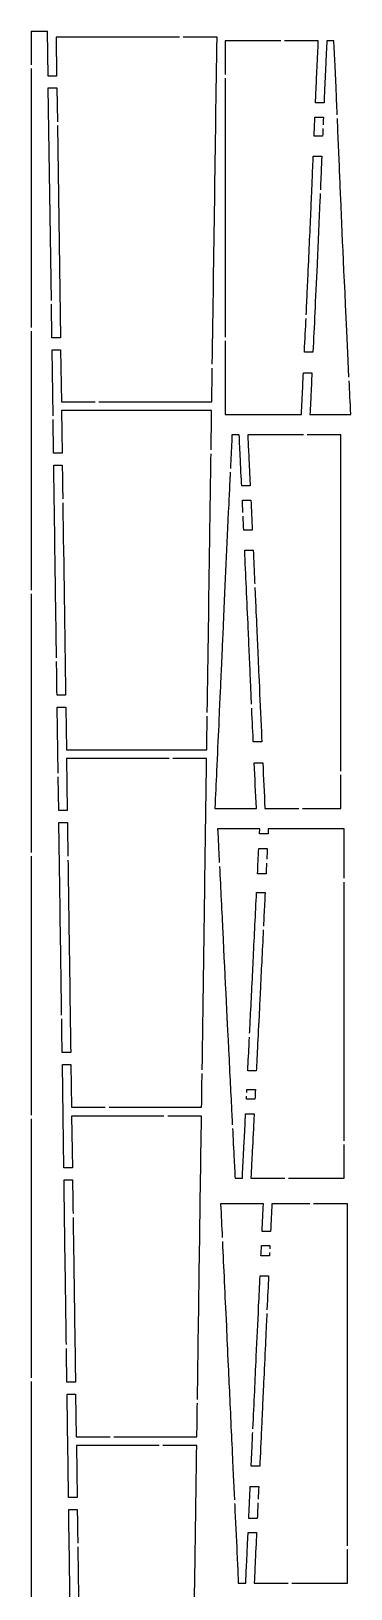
# Model space of a CAD drawing. Header units: millimetres. Extents: x 2 to 98, y -1071 to -3.
# Drawn here: x 3.4 to 88.5, y -418.4 to -3.1 of the extents above; entities that cross this region are included whole.
import ezdxf

# ---------------------------------------------------------------- set-up
doc = ezdxf.new("R2010")
doc.units = ezdxf.units.MM
doc.layers.get('0').update_dxf_attribs({"linetype": 'CONTINUOUS'})

msp = doc.modelspace()

# ---------------------------------------------------------------- linework, layer by layer
for p, q in [((3.36, -3.11), (7.7, -3.11)), ((3.36, -3.11), (3.36, -12.11)), ((7.87, -15.07), (7.7, -3.11)), ((42.84, -4.73), (9.99, -4.73)), ((9.99, -4.73), (10.14, -15.07)), ((52.84, -4.73), (43.84, -4.73)), ((69.82, -5.68), (54.97, -5.68)), ((54.97, -5.68), (54.97, -14.68)), ((79.82, -5.68), (70.82, -5.68)), ((83.97, -5.68), (82.09, -5.68)), ((3.36, -13.11), (3.36, -82.11)), ((10.14, -15.07), (7.87, -15.07)), ((54.97, -15.68), (54.97, -84.68)), ((8.73, -74.89), (7.92, -18.26)), ((7.92, -18.26), (10.19, -18.26)), ((10.19, -18.26), (10.32, -27.26)), ((81.34, -22.21), (79.07, -22.21)), ((10.33, -28.26), (11.14, -84.89)), ((78.91, -26), (81.18, -26)), ((80.96, -31.08), (78.7, -31.08)), ((78.48, -36.4), (80.74, -36.4)), ((8.88, -84.89), (8.75, -75.89)), ((3.36, -83.11), (3.36, -152.11)), ((11.14, -84.89), (8.88, -84.89)), ((54.97, -85.68), (54.97, -105.31)), ((9.17, -105.64), (8.92, -88.08)), ((8.92, -88.08), (11.19, -88.08)), ((11.19, -88.08), (11.39, -101.92)), ((78.39, -88.7), (76.12, -88.7)), ((75.86, -94.22), (78.12, -94.22)), ((11.39, -101.92), (20.39, -101.92)), ((21.39, -101.92), (51.45, -101.92)), ((9.32, -115.64), (9.19, -106.64)), ((51.41, -104.24), (11.42, -104.24)), ((11.42, -104.24), (11.59, -115.64)), ((54.97, -105.31), (75.32, -105.31)), ((77.59, -105.31), (88.47, -105.31)), ((58.77, -110.73), (56.83, -110.73)), ((75.86, -110.73), (61.03, -110.73)), ((85.86, -110.73), (76.86, -110.73)), ((85.86, -200.37), (85.86, -110.73)), ((11.59, -115.64), (9.32, -115.64)), ((9.36, -118.83), (11.63, -118.83)), ((61.68, -124.35), (59.41, -124.35)), ((59.59, -128.14), (61.86, -128.14)), ((62.23, -136.14), (59.96, -136.14)), ((60.21, -141.46), (62.47, -141.46)), ((3.36, -153.11), (3.36, -222.11)), ((12.51, -180.16), (10.24, -180.16)), ((10.54, -200.91), (10.29, -183.35)), ((10.29, -183.35), (12.56, -183.35)), ((12.56, -183.35), (12.72, -194.75)), ((12.72, -194.75), (50.11, -194.75)), ((64.77, -192.57), (62.51, -192.57)), ((40.08, -197.07), (12.76, -197.07)), ((12.76, -197.07), (12.96, -210.91)), ((50.08, -197.07), (41.08, -197.07)), ((62.76, -198.17), (65.03, -198.17)), ((10.68, -210.91), (10.56, -201.91)), ((85.86, -210.37), (85.86, -201.37)), ((12.96, -210.91), (10.68, -210.91)), ((52.26, -210.37), (63.33, -210.37)), ((65.59, -210.37), (74.59, -210.37)), ((75.59, -210.37), (85.86, -210.37)), ((10.73, -214.11), (13, -214.11)), ((64.23, -215.81), (53, -215.81)), ((64.17, -217.1), (64.23, -215.81)), ((66.5, -215.81), (66.44, -217.1)), ((86.68, -215.81), (66.5, -215.81)), ((86.68, -228.96), (86.68, -215.81)), ((66.44, -217.1), (64.17, -217.1)), ((3.36, -223.11), (3.36, -292.11)), ((63.97, -221.03), (66.24, -221.03)), ((65.9, -227.79), (63.63, -227.79)), ((86.68, -298.96), (86.68, -229.96)), ((63.38, -232.76), (65.65, -232.76)), ((13.88, -275.43), (11.61, -275.43)), ((12.05, -306.19), (11.66, -278.63)), ((11.66, -278.63), (13.93, -278.63)), ((13.93, -278.63), (14.09, -290.03)), ((63.31, -280.29), (61.04, -280.29)), ((60.79, -285.27), (63.06, -285.27)), ((14.09, -290.03), (23.09, -290.03)), ((24.09, -290.03), (48.74, -290.03)), ((62.93, -287.87), (60.66, -287.87)), ((3.36, -293.11), (3.36, -362.11)), ((38.71, -292.35), (14.13, -292.35)), ((14.13, -292.35), (14.33, -306.19)), ((48.71, -292.35), (39.71, -292.35)), ((60.46, -291.81), (62.73, -291.81)), ((86.68, -308.96), (86.68, -299.96)), ((14.33, -306.19), (12.05, -306.19)), ((12.1, -309.38), (14.37, -309.38)), ((57.64, -308.96), (59.59, -308.96)), ((61.86, -308.96), (70.86, -308.96)), ((71.86, -308.96), (86.68, -308.96)), ((65.2, -315.79), (53.81, -315.79)), ((77.56, -315.79), (67.46, -315.79)), ((87.56, -315.79), (78.56, -315.79)), ((87.56, -406.91), (87.56, -315.79)), ((67.12, -323.11), (64.86, -323.11)), ((64.68, -326.88), (66.95, -326.88)), ((66.82, -329.61), (64.55, -329.61)), ((64.3, -334.99), (66.57, -334.99)), ((3.36, -363.11), (3.36, -432.11)), ((15.14, -363.3), (12.87, -363.3)), ((12.91, -366.49), (15.19, -366.49)), ((15.19, -366.49), (15.35, -377.89)), ((15.35, -377.89), (24.35, -377.89)), ((25.35, -377.89), (47.48, -377.89)), ((37.45, -380.21), (15.39, -380.21)), ((15.39, -380.21), (15.59, -394.05)), ((47.45, -380.21), (38.45, -380.21)), ((64.21, -385.72), (61.94, -385.72)), ((15.59, -394.05), (13.31, -394.05)), ((61.69, -391.12), (63.96, -391.12)), ((13.35, -397.25), (15.63, -397.25)), ((63.56, -399.63), (61.29, -399.63)), ((61.11, -403.4), (63.38, -403.4)), ((87.56, -416.91), (87.56, -407.91)), ((58.52, -416.91), (60.48, -416.91)), ((62.75, -416.91), (71.75, -416.91)), ((72.75, -416.91), (87.56, -416.91))]:
    msp.add_line(p, q)
for points, knots in [([(51.59, -91.92), (52.01, -62.88), (52.43, -33.83), (52.84, -4.79), (52.84, -4.77), (52.84, -4.75), (52.84, -4.73)], [71.160329, 71.160329, 71.160329, 71.160329, 79.313468, 79.313468, 79.313468, 79.319163, 79.319163, 79.319163, 79.319163]), ([(79.07, -22.21), (79.16, -20.12), (79.19, -19.42), (79.26, -17.77), (79.35, -15.73), (79.45, -13.48), (79.57, -10.99), (79.59, -10.43), (79.62, -9.9), (79.65, -9.34), (79.71, -8), (79.77, -6.86), (79.82, -5.74), (79.82, -5.72), (79.82, -5.7), (79.82, -5.68)], [0.006296, 0.006296, 0.006296, 0.006296, 0.640914, 0.640914, 0.640914, 1.425551, 1.425551, 1.425551, 1.599758, 1.599758, 1.599758, 2.020972, 2.020972, 2.020972, 2.0289, 2.0289, 2.0289, 2.0289]), ([(82.09, -5.68), (82.09, -5.7), (82.09, -5.72), (82.09, -5.74), (82.05, -6.6), (82.01, -7.47), (81.97, -8.17), (81.95, -8.72), (81.93, -9.15), (81.89, -9.88), (81.84, -10.89), (81.8, -11.82), (81.75, -12.83), (81.68, -14.33), (81.6, -16.11), (81.53, -17.58), (81.45, -19.4), (81.43, -19.98), (81.34, -22.21)], [0.121615, 0.121615, 0.121615, 0.121615, 0.126853, 0.126853, 0.126853, 0.3627, 0.3627, 0.3627, 0.548368, 0.548368, 0.548368, 0.803038, 0.803038, 0.803038, 1.180179, 1.180179, 1.180179, 1.64598, 1.64598, 1.64598, 1.64598]), ([(84.86, -25.4), (84.79, -23.8), (84.72, -22.2), (84.66, -20.6), (84.65, -20.46), (84.6, -19.28), (84.57, -18.53), (84.47, -16.25), (84.34, -13.43), (84.23, -11.09), (84.22, -10.81), (84.2, -10.54), (84.19, -10.26), (84.12, -8.69), (84.04, -7.19), (83.97, -5.74), (83.97, -5.72), (83.97, -5.7), (83.97, -5.68)], [31.665206, 31.665206, 31.665206, 31.665206, 37.723786, 37.723786, 37.723786, 38.245805, 38.245805, 38.245805, 39.844221, 39.844221, 39.844221, 40.033508, 40.033508, 40.033508, 41.108103, 41.108103, 41.108103, 41.122158, 41.122158, 41.122158, 41.122158]), ([(78.7, -31.08), (78.73, -30.31), (78.77, -29.55), (78.8, -28.74), (78.82, -28.27), (78.84, -27.82), (78.86, -27.35), (78.88, -26.89), (78.89, -26.46), (78.91, -26)], [0.0408327, 0.0408327, 0.0408327, 0.0408327, 0.2767961, 0.2767961, 0.2767961, 0.4133225, 0.4133225, 0.4133225, 0.5456615, 0.5456615, 0.5456615, 0.5456615]), ([(81.18, -26), (81.16, -26.43), (81.14, -26.88), (81.12, -27.34), (81.11, -27.59), (81.1, -27.84), (81.09, -28.09)], [0.0062353, 0.0062353, 0.0062353, 0.0062353, 0.1324555, 0.1324555, 0.1324555, 0.2003099, 0.2003099, 0.2003099, 0.2003099]), ([(87.99, -95.32), (86.85, -71.5), (86.31, -59.54), (85.79, -47.64), (85.7, -45.47), (85.56, -42.01), (85.54, -41.61), (85.33, -36.54), (85.11, -31.47), (84.9, -26.39)], [1.308852, 1.308852, 1.308852, 1.308852, 9.665272, 9.665272, 9.665272, 11.188584, 11.188584, 11.188584, 30.403304, 30.403304, 30.403304, 30.403304]), ([(76.59, -78.72), (76.7, -76.53), (76.79, -74.53), (76.89, -72.41), (76.96, -70.9), (77.03, -69.39), (77.1, -67.86), (77.38, -61.67), (77.65, -55.66), (77.88, -50.46), (77.95, -48.95), (78.01, -47.45), (78.08, -45.89), (78.18, -43.64), (78.23, -42.24), (78.35, -39.4), (78.4, -38.27), (78.44, -37.32), (78.48, -36.4)], [1.477915, 1.477915, 1.477915, 1.477915, 2.473878, 2.473878, 2.473878, 3.186724, 3.186724, 3.186724, 6.085109, 6.085109, 6.085109, 6.93214, 6.93214, 6.93214, 8.160105, 8.160105, 8.160105, 8.647235, 8.647235, 8.647235, 8.647235]), ([(80.74, -36.4), (80.7, -37.49), (80.65, -38.68), (80.56, -40.73), (80.5, -42.16), (80.44, -43.71), (80.36, -45.39)], [0.5025187, 0.5025187, 0.5025187, 0.5025187, 0.9990494, 0.9990494, 0.9990494, 1.3474537, 1.3474537, 1.3474537, 1.3474537]), ([(80.32, -46.39), (80.29, -47.15), (80.26, -47.93), (80.22, -48.74), (79.99, -53.99), (79.72, -60.21), (79.48, -65.44), (79.28, -69.67), (79.05, -74.71), (78.89, -78.07), (78.71, -82.01), (78.56, -85.16), (78.39, -88.7)], [1.415284, 1.415284, 1.415284, 1.415284, 1.566472, 1.566472, 1.566472, 2.547399, 2.547399, 2.547399, 3.341025, 3.341025, 3.341025, 4.271429, 4.271429, 4.271429, 4.271429]), ([(51.45, -101.92), (51.45, -101.9), (51.45, -101.88), (51.45, -101.86), (51.49, -98.88), (51.53, -95.9), (51.58, -92.92)], [70.2247128, 70.2247128, 70.2247128, 70.2247128, 70.2302463, 70.2302463, 70.2302463, 71.0667677, 71.0667677, 71.0667677, 71.0667677]), ([(75.32, -105.31), (75.32, -105.29), (75.32, -105.28), (75.32, -105.26), (75.4, -103.77), (75.47, -102.33), (75.54, -100.81), (75.65, -98.6), (75.75, -96.39), (75.86, -94.22)], [0.218992, 0.218992, 0.218992, 0.218992, 0.225003, 0.225003, 0.225003, 0.693806, 0.693806, 0.693806, 1.372979, 1.372979, 1.372979, 1.372979]), ([(78.12, -94.22), (78.02, -96.38), (77.92, -98.51), (77.81, -100.8), (77.74, -102.29), (77.66, -103.77), (77.59, -105.25), (77.59, -105.27), (77.59, -105.29), (77.59, -105.31)], [0.006295, 0.006295, 0.006295, 0.006295, 0.652324, 0.652324, 0.652324, 1.073818, 1.073818, 1.073818, 1.079783, 1.079783, 1.079783, 1.079783]), ([(88.47, -105.31), (88.47, -105.29), (88.47, -105.27), (88.47, -105.25), (88.32, -102.1), (88.17, -99.13), (88.04, -96.32)], [0.2151515, 0.2151515, 0.2151515, 0.2151515, 0.2216152, 0.2216152, 0.2216152, 1.1928554, 1.1928554, 1.1928554, 1.1928554]), ([(51.26, -114.76), (51.31, -111.27), (51.36, -107.78), (51.41, -104.3), (51.41, -104.28), (51.41, -104.26), (51.41, -104.24)], [69.0252489, 69.0252489, 69.0252489, 69.0252489, 70.0018373, 70.0018373, 70.0018373, 70.0075323, 70.0075323, 70.0075323, 70.0075323]), ([(56.83, -110.73), (56.82, -110.75), (56.82, -110.77), (56.82, -110.79), (56.81, -110.98), (56.81, -111.16), (56.8, -111.34), (56.72, -113.12), (56.69, -113.73), (56.63, -115.08), (56.56, -116.48), (56.49, -118.06), (56.41, -119.72)], [0.120485, 0.120485, 0.120485, 0.120485, 0.125839, 0.125839, 0.125839, 0.178831, 0.178831, 0.178831, 0.72088, 0.72088, 0.72088, 1.287344, 1.287344, 1.287344, 1.287344]), ([(59.41, -124.35), (59.33, -122.77), (59.14, -118.79), (59.02, -116.35), (58.97, -115.15), (58.93, -114.44), (58.87, -113.02), (58.84, -112.43), (58.83, -112.08), (58.79, -111.3), (58.78, -111.14), (58.78, -110.97), (58.77, -110.79), (58.77, -110.77), (58.77, -110.75), (58.77, -110.73)], [0.0056074, 0.0056074, 0.0056074, 0.0056074, 0.4607741, 0.4607741, 0.4607741, 0.6854335, 0.6854335, 0.6854335, 0.7779026, 0.7779026, 0.7779026, 0.7971718, 0.7971718, 0.7971718, 0.7992598, 0.7992598, 0.7992598, 0.7992598]), ([(61.03, -110.73), (61.03, -110.75), (61.04, -110.78), (61.04, -110.8), (61.04, -110.96), (61.05, -111.12), (61.06, -111.26), (61.07, -111.48), (61.08, -111.77), (61.09, -112.01), (61.17, -113.79), (61.26, -115.58), (61.34, -117.37), (61.44, -119.51), (61.61, -122.98), (61.68, -124.35)], [0.121969, 0.121969, 0.121969, 0.121969, 0.128336, 0.128336, 0.128336, 0.179772, 0.179772, 0.179772, 0.263756, 0.263756, 0.263756, 0.893073, 0.893073, 0.893073, 1.647915, 1.647915, 1.647915, 1.647915]), ([(50.26, -184.75), (50.47, -169.65), (50.69, -154.49), (50.91, -139.39), (51.02, -131.49), (51.13, -123.61), (51.25, -115.76)], [62.547255, 62.547255, 62.547255, 62.547255, 66.738891, 66.738891, 66.738891, 68.932079, 68.932079, 68.932079, 68.932079]), ([(10.1, -170.16), (10, -163.28), (9.9, -156.4), (9.8, -149.52), (9.66, -139.29), (9.51, -129.06), (9.36, -118.83)], [1.005915, 1.005915, 1.005915, 1.005915, 3.07042, 3.07042, 3.07042, 6.139023, 6.139023, 6.139023, 6.139023]), ([(56.36, -120.72), (56.26, -122.79), (56.15, -124.97), (56.05, -127.1), (56.02, -127.81), (55.99, -128.48), (55.95, -129.18), (55.39, -141.07), (55.03, -149.21), (54.48, -161.48), (54.37, -163.82), (54.27, -166.08), (54.18, -168.19), (53.99, -172.3), (53.95, -173.43), (53.45, -184.49), (53.4, -185.71), (53.34, -186.93), (53.29, -188.14), (53.12, -191.71), (52.91, -196.35), (52.73, -200.33), (52.58, -203.65), (52.42, -206.98), (52.27, -210.3), (52.27, -210.33), (52.26, -210.35), (52.26, -210.37)], [1.399722, 1.399722, 1.399722, 1.399722, 2.092665, 2.092665, 2.092665, 2.322489, 2.322489, 2.322489, 6.209911, 6.209911, 6.209911, 6.95443, 6.95443, 6.95443, 8.404305, 8.404305, 8.404305, 8.563034, 8.563034, 8.563034, 9.030262, 9.030262, 9.030262, 9.421129, 9.421129, 9.421129, 9.423589, 9.423589, 9.423589, 9.423589]), ([(62.05, -182.58), (61.96, -180.48), (61.86, -178.41), (61.79, -176.71), (61.67, -174.01), (61.59, -172.15), (61.48, -169.58), (61.37, -167.2), (61.26, -164.81), (61.16, -162.43), (60.99, -158.78), (60.83, -155.12), (60.66, -151.47), (60.51, -148.13), (60.36, -144.79), (60.21, -141.46)], [0.603229, 0.603229, 0.603229, 0.603229, 0.922983, 0.922983, 0.922983, 1.426853, 1.426853, 1.426853, 1.893962, 1.893962, 1.893962, 2.610126, 2.610126, 2.610126, 3.264747, 3.264747, 3.264747, 3.264747]), ([(62.47, -141.46), (62.6, -144.23), (62.72, -147), (62.85, -149.78), (62.86, -150), (62.87, -150.23), (62.88, -150.45)], [0.0594266, 0.0594266, 0.0594266, 0.0594266, 0.8924503, 0.8924503, 0.8924503, 0.9603488, 0.9603488, 0.9603488, 0.9603488]), ([(62.93, -151.45), (62.96, -152.19), (62.99, -152.93), (63.03, -153.71), (63.14, -156.22), (63.2, -157.66), (63.38, -161.46), (63.51, -164.39), (63.61, -166.63), (63.72, -169.23), (63.87, -172.62), (63.96, -174.57), (64.2, -179.88), (64.37, -183.74), (64.65, -189.77), (64.77, -192.57)], [1.064225, 1.064225, 1.064225, 1.064225, 1.298624, 1.298624, 1.298624, 2.051338, 2.051338, 2.051338, 2.631209, 2.631209, 2.631209, 3.383039, 3.383039, 3.383039, 3.928877, 3.928877, 3.928877, 3.928877]), ([(50.11, -194.75), (50.11, -194.73), (50.11, -194.71), (50.11, -194.69), (50.15, -191.72), (50.2, -188.74), (50.24, -185.75)], [61.6214244, 61.6214244, 61.6214244, 61.6214244, 61.6269062, 61.6269062, 61.6269062, 62.4547549, 62.4547549, 62.4547549, 62.4547549]), ([(48.89, -280.03), (49.13, -263.35), (49.37, -246.6), (49.61, -229.86), (49.76, -218.95), (49.92, -208.07), (50.08, -197.13), (50.08, -197.11), (50.08, -197.09), (50.08, -197.07)], [53.693682, 53.693682, 53.693682, 53.693682, 58.358452, 58.358452, 58.358452, 61.400566, 61.400566, 61.400566, 61.406211, 61.406211, 61.406211, 61.406211]), ([(63.33, -210.37), (63.33, -210.35), (63.33, -210.33), (63.32, -210.3), (63.14, -206.26), (62.95, -202.22), (62.76, -198.17)], [0.212439, 0.212439, 0.212439, 0.212439, 0.218724, 0.218724, 0.218724, 1.433042, 1.433042, 1.433042, 1.433042]), ([(65.03, -198.17), (65.22, -202.22), (65.4, -206.26), (65.59, -210.31), (65.59, -210.33), (65.59, -210.35), (65.59, -210.37)], [0.023702, 0.023702, 0.023702, 0.023702, 1.238573, 1.238573, 1.238573, 1.2443, 1.2443, 1.2443, 1.2443]), ([(11.47, -265.43), (11.37, -258.56), (11.27, -251.68), (11.17, -244.8), (11.02, -234.57), (10.88, -224.34), (10.73, -214.11)], [1.005915, 1.005915, 1.005915, 1.005915, 3.069196, 3.069196, 3.069196, 6.139022, 6.139022, 6.139022, 6.139022]), ([(53, -215.81), (53, -215.83), (53.01, -215.85), (53.01, -215.87), (53.1, -217.62), (53.19, -219.45), (53.27, -221.19), (53.33, -222.32), (53.39, -223.54), (53.46, -224.8)], [0.1910154, 0.1910154, 0.1910154, 0.1910154, 0.197037, 0.197037, 0.197037, 0.6993271, 0.6993271, 0.6993271, 1.0251221, 1.0251221, 1.0251221, 1.0251221]), ([(13.15, -224.11), (13.25, -230.98), (13.34, -237.86), (13.44, -244.74), (13.59, -254.97), (13.74, -265.2), (13.88, -275.43)], [1.005914, 1.005914, 1.005914, 1.005914, 3.069214, 3.069214, 3.069214, 6.139024, 6.139024, 6.139024, 6.139024]), ([(53.51, -225.8), (53.66, -228.8), (53.81, -231.96), (53.95, -234.69), (54.12, -238.22), (54.24, -240.66), (54.37, -243.26), (54.92, -254.54), (55.76, -271.35), (55.87, -273.58), (56.02, -276.68), (56.17, -279.78), (56.32, -282.88), (56.44, -285.2), (56.6, -288.43), (56.71, -290.59), (56.79, -292.07), (56.86, -293.38), (56.92, -294.71)], [1.110802, 1.110802, 1.110802, 1.110802, 1.878106, 1.878106, 1.878106, 2.866075, 2.866075, 2.866075, 7.137272, 7.137272, 7.137272, 13.05428, 13.05428, 13.05428, 17.479775, 17.479775, 17.479775, 20.513858, 20.513858, 20.513858, 20.513858]), ([(61.53, -270.3), (61.6, -268.98), (61.67, -267.54), (61.74, -266.1), (61.89, -263.17), (62, -260.8), (62.13, -258.11), (62.31, -254.65), (62.39, -252.85), (62.53, -250.04), (62.82, -244.28), (63.1, -238.52), (63.38, -232.76)], [1.198567, 1.198567, 1.198567, 1.198567, 1.530859, 1.530859, 1.530859, 2.208382, 2.208382, 2.208382, 3.0772, 3.0772, 3.0772, 4.861472, 4.861472, 4.861472, 4.861472]), ([(65.65, -232.76), (65.6, -233.79), (65.55, -234.82), (65.5, -235.81), (65.4, -237.79), (65.3, -239.77), (65.21, -241.75)], [0.4801998, 0.4801998, 0.4801998, 0.4801998, 0.7631193, 0.7631193, 0.7631193, 1.330457, 1.330457, 1.330457, 1.330457]), ([(65.16, -242.75), (65.02, -245.58), (64.88, -248.41), (64.74, -251.24), (64.61, -253.77), (64.5, -256.14), (64.33, -259.43), (64.24, -261.36), (64.15, -263.29), (64.03, -265.6), (63.84, -269.41), (63.69, -272.45), (63.56, -275.19), (63.42, -277.93), (63.39, -278.71), (63.31, -280.29)], [1.425795, 1.425795, 1.425795, 1.425795, 2.235985, 2.235985, 2.235985, 2.961582, 2.961582, 2.961582, 3.386782, 3.386782, 3.386782, 4.08642, 4.08642, 4.08642, 4.78699, 4.78699, 4.78699, 4.78699]), ([(61.04, -280.29), (61.17, -277.76), (61.29, -275.23), (61.41, -272.7), (61.43, -272.26), (61.46, -271.79), (61.48, -271.3)], [0.2210803, 0.2210803, 0.2210803, 0.2210803, 0.9807765, 0.9807765, 0.9807765, 1.1123693, 1.1123693, 1.1123693, 1.1123693]), ([(48.74, -290.03), (48.74, -290.01), (48.74, -289.99), (48.74, -289.97), (48.79, -286.99), (48.83, -284.01), (48.87, -281.03)], [52.7604505, 52.7604505, 52.7604505, 52.7604505, 52.7659759, 52.7659759, 52.7659759, 53.6004425, 53.6004425, 53.6004425, 53.6004425]), ([(47.63, -367.89), (47.98, -343.19), (48.34, -317.92), (48.71, -292.41), (48.71, -292.39), (48.71, -292.37), (48.71, -292.35)], [45.383871, 45.383871, 45.383871, 45.383871, 52.537844, 52.537844, 52.537844, 52.543533, 52.543533, 52.543533, 52.543533]), ([(59.59, -308.96), (59.59, -308.94), (59.59, -308.92), (59.6, -308.9), (59.61, -308.68), (59.62, -308.46), (59.63, -308.25), (59.69, -307), (59.73, -306.04), (59.8, -304.78), (59.89, -302.84), (60.06, -299.6), (60.12, -298.36), (60.19, -297.01), (60.23, -296.26), (60.3, -294.89), (60.36, -293.87), (60.41, -292.86), (60.46, -291.81)], [0.132795, 0.132795, 0.132795, 0.132795, 0.13834, 0.13834, 0.13834, 0.20304, 0.20304, 0.20304, 0.598682, 0.598682, 0.598682, 1.208245, 1.208245, 1.208245, 1.871557, 1.871557, 1.871557, 2.368949, 2.368949, 2.368949, 2.368949]), ([(62.73, -291.81), (62.7, -292.5), (62.66, -293.15), (62.63, -293.84), (62.5, -296.26), (62.3, -300.08), (62.17, -302.8), (62.13, -303.45), (62.1, -304.17), (62.06, -304.85), (62.02, -305.78), (61.97, -306.78), (61.94, -307.43), (61.92, -307.84), (61.89, -308.36), (61.86, -308.89), (61.86, -308.91), (61.86, -308.93), (61.86, -308.96)], [0.006326, 0.006326, 0.006326, 0.006326, 0.214898, 0.214898, 0.214898, 0.943788, 0.943788, 0.943788, 1.117234, 1.117234, 1.117234, 1.35809, 1.35809, 1.35809, 1.51079, 1.51079, 1.51079, 1.516756, 1.516756, 1.516756, 1.516756]), ([(56.98, -295.71), (57.09, -297.83), (57.28, -301.61), (57.4, -303.99), (57.45, -305.08), (57.49, -305.77), (57.55, -306.97), (57.57, -307.53), (57.58, -307.6), (57.62, -308.56), (57.63, -308.67), (57.64, -308.78), (57.64, -308.9), (57.64, -308.92), (57.64, -308.94), (57.64, -308.96)], [21.254333, 21.254333, 21.254333, 21.254333, 25.615049, 25.615049, 25.615049, 27.599739, 27.599739, 27.599739, 28.54246, 28.54246, 28.54246, 28.648371, 28.648371, 28.648371, 28.665803, 28.665803, 28.665803, 28.665803]), ([(12.73, -353.3), (12.65, -347.65), (12.56, -342), (12.48, -336.35), (12.35, -327.36), (12.23, -318.37), (12.1, -309.38)], [1.005915, 1.005915, 1.005915, 1.005915, 2.700936, 2.700936, 2.700936, 5.398198, 5.398198, 5.398198, 5.398198]), ([(14.51, -319.38), (14.6, -325.03), (14.68, -330.68), (14.76, -336.33), (14.89, -345.31), (15.02, -354.31), (15.14, -363.3)], [1.005915, 1.005915, 1.005915, 1.005915, 2.700926, 2.700926, 2.700926, 5.39719, 5.39719, 5.39719, 5.39719]), ([(53.81, -315.79), (53.81, -315.81), (53.81, -315.83), (53.81, -315.85), (53.95, -318.83), (54.09, -321.8), (54.23, -324.78)], [0.216177, 0.216177, 0.216177, 0.216177, 0.2224637, 0.2224637, 0.2224637, 1.1161789, 1.1161789, 1.1161789, 1.1161789]), ([(64.86, -323.11), (64.98, -320.48), (65.09, -318.15), (65.19, -315.85), (65.19, -315.83), (65.19, -315.81), (65.2, -315.79)], [0.0062899, 0.0062899, 0.0062899, 0.0062899, 0.7972899, 0.7972899, 0.7972899, 0.8044843, 0.8044843, 0.8044843, 0.8044843]), ([(67.46, -315.79), (67.46, -315.81), (67.46, -315.83), (67.46, -315.84), (67.36, -318.01), (67.24, -320.49), (67.12, -323.11)], [0.2039992, 0.2039992, 0.2039992, 0.2039992, 0.2090919, 0.2090919, 0.2090919, 0.7887588, 0.7887588, 0.7887588, 0.7887588]), ([(54.27, -325.78), (54.44, -329.35), (54.6, -332.92), (54.77, -336.49), (54.96, -340.68), (55.09, -343.29), (55.33, -348.47), (55.47, -351.58), (55.62, -354.7), (55.81, -358.95), (55.96, -362.03), (56.1, -365.11), (56.23, -367.83), (56.38, -371.08), (56.53, -374.32), (56.68, -377.56), (56.8, -380.28), (57, -384.43), (57.1, -386.66), (57.16, -387.85), (57.22, -389.06), (57.27, -390.19), (57.35, -391.79), (57.42, -393.26), (57.48, -394.7)], [1.216179, 1.216179, 1.216179, 1.216179, 2.289017, 2.289017, 2.289017, 3.547233, 3.547233, 3.547233, 4.30238, 4.30238, 4.30238, 4.851289, 4.851289, 4.851289, 5.505994, 5.505994, 5.505994, 6.054955, 6.054955, 6.054955, 6.346597, 6.346597, 6.346597, 6.758053, 6.758053, 6.758053, 6.758053]), ([(62.41, -375.73), (62.57, -372.38), (62.72, -369.03), (62.88, -365.68), (63.02, -362.67), (63.14, -359.91), (63.3, -356.48), (63.54, -351.45), (63.7, -347.88), (63.93, -342.96), (64.06, -340.33), (64.18, -337.67), (64.3, -334.99)], [1.155889, 1.155889, 1.155889, 1.155889, 2.149273, 2.149273, 2.149273, 3.039444, 3.039444, 3.039444, 4.347683, 4.347683, 4.347683, 5.04838, 5.04838, 5.04838, 5.04838]), ([(66.11, -344.98), (66.06, -345.91), (66.02, -346.91), (65.97, -347.97), (65.83, -350.86), (65.71, -353.47), (65.54, -357.06), (65.18, -364.98), (65.02, -368.32), (64.8, -373.06), (64.76, -374.07), (64.72, -374.79), (64.68, -375.8), (64.55, -378.46), (64.34, -382.94), (64.21, -385.72)], [1.583251, 1.583251, 1.583251, 1.583251, 1.806958, 1.806958, 1.806958, 2.417628, 2.417628, 2.417628, 3.766176, 3.766176, 3.766176, 4.05244, 4.05244, 4.05244, 4.805202, 4.805202, 4.805202, 4.805202]), ([(13.31, -394.05), (13.24, -389.46), (13.18, -384.86), (13.11, -380.27), (13.05, -375.68), (12.98, -371.09), (12.91, -366.49)], [0.005915, 0.005915, 0.005915, 0.005915, 1.383963, 1.383963, 1.383963, 2.761961, 2.761961, 2.761961, 2.761961]), ([(47.48, -377.89), (47.48, -377.87), (47.48, -377.85), (47.48, -377.83), (47.53, -374.86), (47.57, -371.88), (47.61, -368.89)], [44.415495, 44.415495, 44.415495, 44.415495, 44.4212414, 44.4212414, 44.4212414, 45.287315, 45.287315, 45.287315, 45.287315]), ([(61.94, -385.72), (62.02, -384.13), (62.1, -382.46), (62.17, -380.96), (62.23, -379.55), (62.3, -378.14), (62.36, -376.73)], [0.19453, 0.19453, 0.19453, 0.19453, 0.6392697, 0.6392697, 0.6392697, 1.0571899, 1.0571899, 1.0571899, 1.0571899]), ([(46.33, -458.2), (46.54, -443.46), (46.75, -428.73), (46.97, -413.99), (47.12, -402.91), (47.28, -391.66), (47.45, -380.27), (47.45, -380.25), (47.45, -380.23), (47.45, -380.21)], [36.437978, 36.437978, 36.437978, 36.437978, 40.859149, 40.859149, 40.859149, 44.18386, 44.18386, 44.18386, 44.189784, 44.189784, 44.189784, 44.189784]), ([(61.29, -399.63), (61.36, -398.14), (61.43, -396.71), (61.51, -394.86), (61.57, -393.63), (61.63, -392.41), (61.69, -391.12)], [0.0062948, 0.0062948, 0.0062948, 0.0062948, 0.4535254, 0.4535254, 0.4535254, 0.7520085, 0.7520085, 0.7520085, 0.7520085]), ([(13.98, -441.16), (13.9, -435.51), (13.82, -429.86), (13.74, -424.21), (13.61, -415.22), (13.48, -406.23), (13.35, -397.25)], [1.005674, 1.005674, 1.005674, 1.005674, 2.700737, 2.700737, 2.700737, 5.397843, 5.397843, 5.397843, 5.397843]), ([(57.53, -395.7), (57.54, -395.98), (57.56, -396.27), (57.57, -396.55), (57.71, -399.59), (57.99, -405.31), (58.14, -408.62), (58.17, -409.35), (58.21, -410.02), (58.24, -410.77), (58.29, -411.81), (58.32, -412.52), (58.39, -414.11), (58.43, -414.98), (58.48, -415.9), (58.52, -416.86), (58.52, -416.88), (58.52, -416.9), (58.52, -416.91)], [6.85375, 6.85375, 6.85375, 6.85375, 6.935586, 6.935586, 6.935586, 7.815436, 7.815436, 7.815436, 8.008973, 8.008973, 8.008973, 8.277626, 8.277626, 8.277626, 8.424478, 8.424478, 8.424478, 8.427413, 8.427413, 8.427413, 8.427413]), ([(60.48, -416.91), (60.48, -416.9), (60.48, -416.88), (60.48, -416.86), (60.61, -414.05), (60.68, -412.42), (61.11, -403.4)], [0.138341, 0.138341, 0.138341, 0.138341, 0.145135, 0.145135, 0.145135, 1.144179, 1.144179, 1.144179, 1.144179]), ([(63.38, -403.4), (63.34, -404.12), (63.15, -408.24), (63.03, -410.85), (63.01, -411.12), (63, -411.39), (62.99, -411.66), (62.97, -412.15), (62.94, -412.64), (62.92, -413.14), (62.86, -414.38), (62.81, -415.61), (62.75, -416.85), (62.75, -416.87), (62.75, -416.89), (62.75, -416.91)], [0.0050314, 0.0050314, 0.0050314, 0.0050314, 0.1505722, 0.1505722, 0.1505722, 0.1655297, 0.1655297, 0.1655297, 0.1933644, 0.1933644, 0.1933644, 0.2631921, 0.2631921, 0.2631921, 0.2643722, 0.2643722, 0.2643722, 0.2643722]), ([(15.77, -407.25), (15.85, -412.84), (15.94, -418.5), (16.02, -424.2), (16.15, -433.18), (16.27, -442.18), (16.4, -451.16)], [0.99727, 0.99727, 0.99727, 0.99727, 2.649162, 2.649162, 2.649162, 5.256118, 5.256118, 5.256118, 5.256118])]:
    msp.add_open_spline(points, degree=3, knots=knots)
for points in [[(81.05, -29.09), (81.02, -29.78), (80.99, -30.46), (80.96, -31.08)], [(76.12, -88.7), (76.29, -85.14), (76.43, -82.29), (76.55, -79.71)], [(11.63, -118.83), (11.68, -121.83), (11.72, -124.83), (11.76, -127.83)], [(59.74, -131.4), (59.68, -130.18), (59.63, -129.05), (59.59, -128.14)], [(61.86, -128.14), (61.97, -130.43), (62.11, -133.53), (62.23, -136.14)], [(11.78, -128.83), (12.02, -145.94), (12.27, -163.05), (12.51, -180.16)], [(59.96, -136.14), (59.91, -134.95), (59.85, -133.65), (59.79, -132.4)], [(10.24, -180.16), (10.2, -177.16), (10.16, -174.16), (10.11, -171.16)], [(62.51, -192.57), (62.42, -190.71), (62.26, -187.17), (62.1, -183.58)], [(13, -214.11), (13.05, -217.11), (13.09, -220.11), (13.13, -223.11)], [(63.63, -227.79), (63.74, -225.6), (63.86, -223.3), (63.97, -221.03)], [(66.24, -221.03), (66.19, -221.96), (66.14, -222.93), (66.09, -223.9)], [(66.04, -224.9), (65.99, -225.87), (65.95, -226.84), (65.9, -227.79)], [(11.61, -275.43), (11.57, -272.43), (11.52, -269.43), (11.48, -266.43)], [(60.75, -286.08), (60.77, -285.81), (60.78, -285.54), (60.79, -285.27)], [(63.06, -285.27), (63.02, -286.13), (62.97, -287.03), (62.93, -287.87)], [(60.66, -287.87), (60.67, -287.61), (60.69, -287.35), (60.7, -287.08)], [(14.37, -309.38), (14.41, -312.38), (14.46, -315.38), (14.5, -318.38)], [(64.55, -329.61), (64.6, -328.7), (64.64, -327.81), (64.68, -326.88)], [(66.95, -326.88), (66.93, -327.18), (66.92, -327.47), (66.91, -327.76)], [(66.86, -328.76), (66.85, -329.04), (66.83, -329.32), (66.82, -329.61)], [(66.57, -334.99), (66.45, -337.67), (66.32, -340.42), (66.15, -343.98)], [(12.87, -363.3), (12.83, -360.3), (12.78, -357.3), (12.74, -354.3)], [(63.96, -391.12), (63.9, -392.38), (63.85, -393.41), (63.8, -394.48)], [(15.63, -397.25), (15.67, -400.22), (15.72, -403.22), (15.76, -406.25)], [(63.75, -395.48), (63.7, -396.62), (63.64, -397.9), (63.56, -399.63)]]:
    msp.add_open_spline(points, degree=3)

doc.saveas('drawing.dxf')
